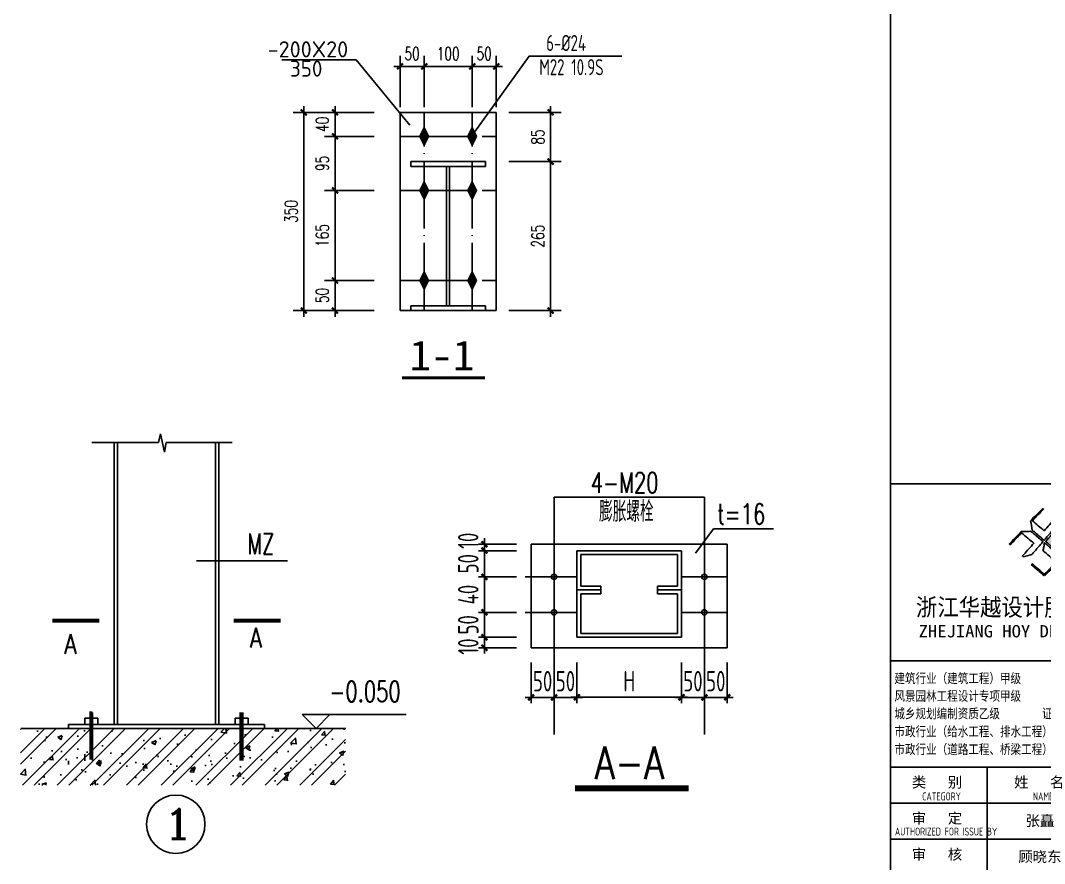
# Model space of a CAD drawing. Extents: x 14475413 to 15955882, y -732572 to -282951.
# Drawn here: x 15507615 to 15542548, y -515984 to -487228 of the extents above; entities that cross this region are included whole.
import ezdxf
from ezdxf.enums import TextEntityAlignment as Align

# ---------------------------------------------------------------- set-up
doc = ezdxf.new("R2010")
doc.units = 0
doc.header["$LTSCALE"] = 1000
doc.header["$MEASUREMENT"] = 0
doc.linetypes.add('CENTER2', pattern=[28.575, 19.05, -3.175, 3.175, -3.175])
doc.linetypes.add('DOTE', pattern=[2.42, 2, -0.2, 0.02, -0.2])
for name, color, linetype in [('03', 3, 'Continuous'), ('253', 253, 'Continuous'), ('3T_WOOD', 21, 'Continuous'), ('dim', 7, 'Continuous'), ('DOTE', 1, 'DOTE'), ('HYTK-GK', 7, 'Continuous'), ('L3', 3, 'Continuous'), ('PUB_DIM', 3, 'Continuous'), ('PUB_TITLE', 4, 'Continuous'), ('TK', 4, 'Continuous')]:
    doc.layers.add(name, color=color, linetype=linetype)
doc.layers.add('尺寸标注', color=9, linetype='Continuous', lineweight=18)
doc.styles.add('-宋体', font='', dxfattribs={"width": 0.8})
doc.styles.add('COMP', font='COMPLEX.shx', dxfattribs={"bigfont": 'hztxt'})
doc.styles.add('DIM_FONT', font='SIMPLEX', dxfattribs={"width": 0.7, "bigfont": 'GBCBIG'})
doc.styles.add('HT', font='simhei.ttf', dxfattribs={"width": 0.8})
doc.styles.add('ROMANS', font='romans', dxfattribs={"width": 0.65, "height": 231.275})
doc.styles.add('TSSD_Dimension', font='Tssdeng.shx', dxfattribs={"width": 0.7, "bigfont": 'hztxt.shx'})
doc.styles.add('TSSD_REIN', font='tssdeng.shx', dxfattribs={"width": 0.7, "bigfont": 'tssdchn.shx'})
doc.styles.add('图签宋体', font='', dxfattribs={"height": 300})
doc.styles.add('图签黑体', font='simhei.ttf', dxfattribs={"height": 550})
doc.styles.get('-宋体').set_extended_font_data('SimSun')
doc.styles.get('图签宋体').set_extended_font_data('NSimSun')
doc.dimstyles.new('dimn', dxfattribs={"dimtxt": 300, "dimasz": 1, "dimexe": 250, "dimexo": 300, "dimgap": 150, "dimtad": 1, "dimdec": 0, "dimzin": 0, "dimdsep": 46, "dimtxsty": 'DIM_FONT', "dimblk": '_DIMX', "dimcen": 0, "dimdle": 100, "dimclrt": 7, "dimadec": 1, "dimazin": 0, "dimtfac": 1, "dimtdec": 0, "dimtix": 1, "dimtmove": 2, "dimatfit": 3, "dimldrblk": 'ARCHTICK', "dimfxl": 0, "dimtolj": 1, "dimtzin": 0, "dimarcsym": 0})
doc.dimstyles.new('TSSD_200_200', dxfattribs={"dimtxt": 700, "dimasz": 200, "dimexe": 200, "dimexo": 500, "dimgap": 200, "dimtad": 1, "dimdec": 0, "dimzin": 0, "dimdsep": 46, "dimtxsty": 'TSSD_Dimension', "dimblk": 'ARCHTICK', "dimblk1": 'ARCHTICK', "dimblk2": 'ARCHTICK', "dimcen": 0, "dimdle": 200, "dimclrt": 7, "dimadec": 0, "dimazin": 0, "dimtfac": 1, "dimtdec": 0, "dimtix": 1, "dimtmove": 2, "dimatfit": 3, "dimfxl": 0, "dimtolj": 1, "dimtzin": 0, "dimarcsym": 0})

# ---------------------------------------------------------------- blocks, each defined once
blk = doc.blocks.new('_DIMX')
blk.add_line((-150, 0), (150, 0))
at = {"const_width": 50}
blk.add_lwpolyline([(-70, -70), (70, 70)], dxfattribs=at)
blk = doc.blocks.new('*D267')
at = {"layer": 'Defpoints', "color": 0}
for p in [(3164519, -11337), (3162244, -17184), (3164519, -17184)]:
    blk.add_point(p, dxfattribs=at)
at = {"layer": 'PUB_DIM', "color": 0, "lineweight": -2}
for p, q in [((3164144, -11337), (3161932, -11337)), ((3162244, -11338), (3162244, -17183)), ((3164144, -17184), (3161932, -17184))]:
    blk.add_line(p, q, dxfattribs=at)
at = {"layer": 'PUB_DIM', "color": 0, "lineweight": -2, "xscale": 1.25, "yscale": 1.25, "zscale": 1.25}
for p, rotation in [((3162244, -11337), 90), ((3162244, -17184), 270)]:
    blk.add_blockref('_DIMX', p, dxfattribs=dict(at, rotation=rotation))
at = {"layer": 'PUB_DIM', "color": 7, "insert": (3161869, -14260), "char_height": 375, "attachment_point": 5, "rotation": 90, "style": 'DIM_FONT'}
blk.add_mtext('\\A1;350', dxfattribs=at)
blk = doc.blocks.new('*D268')
at = {"layer": 'Defpoints', "color": 0}
for p in [(3164692, -11337), (3163165, -12045), (3164692, -12045)]:
    blk.add_point(p, dxfattribs=at)
at = {"layer": 'PUB_DIM', "color": 0, "lineweight": -2}
for p, q in [((3164317, -11337), (3162853, -11337)), ((3163165, -11335), (3163165, -11334)), ((3163165, -11337), (3163165, -12045)), ((3164317, -12045), (3162853, -12045)), ((3163165, -12047), (3163165, -12048))]:
    blk.add_line(p, q, dxfattribs=at)
at = {"layer": 'PUB_DIM', "color": 0, "lineweight": -2, "xscale": 1.25, "yscale": 1.25, "zscale": 1.25}
for p, rotation in [((3163165, -11337), 270), ((3163165, -12045), 90)]:
    blk.add_blockref('_DIMX', p, dxfattribs=dict(at, rotation=rotation))
at = {"layer": 'PUB_DIM', "color": 7, "insert": (3162790, -11691), "char_height": 375, "attachment_point": 5, "rotation": 90, "style": 'DIM_FONT'}
blk.add_mtext('\\A1;40', dxfattribs=at)
blk = doc.blocks.new('*D269')
at = {"layer": 'Defpoints', "color": 0}
for p in [(3164692, -12045), (3163165, -13640), (3164692, -13640)]:
    blk.add_point(p, dxfattribs=at)
at = {"layer": 'PUB_DIM', "color": 0, "lineweight": -2}
for p, q in [((3164317, -12045), (3162853, -12045)), ((3163165, -12047), (3163165, -13639)), ((3164317, -13640), (3162853, -13640))]:
    blk.add_line(p, q, dxfattribs=at)
at = {"layer": 'PUB_DIM', "color": 0, "lineweight": -2, "xscale": 1.25, "yscale": 1.25, "zscale": 1.25}
for p, rotation in [((3163165, -12045), 90), ((3163165, -13640), 270)]:
    blk.add_blockref('_DIMX', p, dxfattribs=dict(at, rotation=rotation))
at = {"layer": 'PUB_DIM', "color": 7, "insert": (3162790, -12843), "char_height": 375, "attachment_point": 5, "rotation": 90, "style": 'DIM_FONT'}
blk.add_mtext('\\A1;95', dxfattribs=at)
blk = doc.blocks.new('*D270')
at = {"layer": 'Defpoints', "color": 0}
for p in [(3164692, -16298), (3163165, -17184), (3164692, -17184)]:
    blk.add_point(p, dxfattribs=at)
at = {"layer": 'PUB_DIM', "color": 0, "lineweight": -2}
for p, q in [((3164317, -16298), (3162853, -16298)), ((3163165, -16299), (3163165, -17183)), ((3164317, -17184), (3162853, -17184))]:
    blk.add_line(p, q, dxfattribs=at)
at = {"layer": 'PUB_DIM', "color": 0, "lineweight": -2, "xscale": 1.25, "yscale": 1.25, "zscale": 1.25}
for p, rotation in [((3163165, -16298), 90), ((3163165, -17184), 270)]:
    blk.add_blockref('_DIMX', p, dxfattribs=dict(at, rotation=rotation))
at = {"layer": 'PUB_DIM', "color": 7, "insert": (3162790, -16741), "char_height": 375, "attachment_point": 5, "rotation": 90, "style": 'DIM_FONT'}
blk.add_mtext('\\A1;50', dxfattribs=at)
blk = doc.blocks.new('*D271')
at = {"layer": 'Defpoints', "color": 0}
for p in [(3164692, -13640), (3163165, -16298), (3164692, -16298)]:
    blk.add_point(p, dxfattribs=at)
at = {"layer": 'PUB_DIM', "color": 0, "lineweight": -2}
for p, q in [((3164317, -13640), (3162853, -13640)), ((3163165, -13641), (3163165, -16297)), ((3164317, -16298), (3162853, -16298))]:
    blk.add_line(p, q, dxfattribs=at)
at = {"layer": 'PUB_DIM', "color": 0, "lineweight": -2, "xscale": 1.25, "yscale": 1.25, "zscale": 1.25}
for p, rotation in [((3163165, -13640), 90), ((3163165, -16298), 270)]:
    blk.add_blockref('_DIMX', p, dxfattribs=dict(at, rotation=rotation))
at = {"layer": 'PUB_DIM', "color": 7, "insert": (3162790, -14969), "char_height": 375, "attachment_point": 5, "rotation": 90, "style": 'DIM_FONT'}
blk.add_mtext('\\A1;165', dxfattribs=at)
blk = doc.blocks.new('*D272')
at = {"layer": 'Defpoints', "color": 0}
for p in [(3167212, -9980), (3167212, -11561), (3167921, -11561)]:
    blk.add_point(p, dxfattribs=at)
at = {"layer": 'PUB_DIM', "color": 0, "lineweight": -2}
for p, q in [((3167212, -11186), (3167212, -9668)), ((3167921, -11186), (3167921, -9668)), ((3167211, -9980), (3167210, -9980)), ((3167921, -9980), (3167212, -9980)), ((3167922, -9980), (3167924, -9980))]:
    blk.add_line(p, q, dxfattribs=at)
at = {"layer": 'PUB_DIM', "color": 0, "lineweight": -2, "xscale": 1.25, "yscale": 1.25, "zscale": 1.25}
blk.add_blockref('_DIMX', (3167212, -9980), dxfattribs=at)
at = {"layer": 'PUB_DIM', "color": 0, "lineweight": -2, "xscale": 1.25, "yscale": 1.25, "zscale": 1.25, "rotation": 180}
blk.add_blockref('_DIMX', (3167921, -9980), dxfattribs=at)
at = {"layer": 'PUB_DIM', "color": 7, "insert": (3167567, -9605), "char_height": 375, "attachment_point": 5, "style": 'DIM_FONT'}
blk.add_mtext('\\A1;50', dxfattribs=at)
blk = doc.blocks.new('*D273')
at = {"layer": 'Defpoints', "color": 0}
for p in [(3165795, -9980), (3165795, -11561), (3167212, -11561)]:
    blk.add_point(p, dxfattribs=at)
at = {"layer": 'PUB_DIM', "color": 0, "lineweight": -2}
for p, q in [((3165795, -11186), (3165795, -9668)), ((3167212, -11186), (3167212, -9668)), ((3167211, -9980), (3165796, -9980))]:
    blk.add_line(p, q, dxfattribs=at)
at = {"layer": 'PUB_DIM', "color": 0, "lineweight": -2, "xscale": 1.25, "yscale": 1.25, "zscale": 1.25, "rotation": 180}
blk.add_blockref('_DIMX', (3165795, -9980), dxfattribs=at)
at = {"layer": 'PUB_DIM', "color": 0, "lineweight": -2, "xscale": 1.25, "yscale": 1.25, "zscale": 1.25}
blk.add_blockref('_DIMX', (3167212, -9980), dxfattribs=at)
at = {"layer": 'PUB_DIM', "color": 7, "insert": (3166504, -9605), "char_height": 375, "attachment_point": 5, "style": 'DIM_FONT'}
blk.add_mtext('\\A1;100', dxfattribs=at)
blk = doc.blocks.new('*D274')
at = {"layer": 'Defpoints', "color": 0}
for p in [(3165086, -9980), (3165086, -11561), (3165795, -11561)]:
    blk.add_point(p, dxfattribs=at)
at = {"layer": 'PUB_DIM', "color": 0, "lineweight": -2}
for p, q in [((3165086, -11186), (3165086, -9668)), ((3165795, -11186), (3165795, -9668)), ((3165085, -9980), (3165084, -9980)), ((3165795, -9980), (3165086, -9980)), ((3165796, -9980), (3165797, -9980))]:
    blk.add_line(p, q, dxfattribs=at)
at = {"layer": 'PUB_DIM', "color": 0, "lineweight": -2, "xscale": 1.25, "yscale": 1.25, "zscale": 1.25}
blk.add_blockref('_DIMX', (3165086, -9980), dxfattribs=at)
at = {"layer": 'PUB_DIM', "color": 0, "lineweight": -2, "xscale": 1.25, "yscale": 1.25, "zscale": 1.25, "rotation": 180}
blk.add_blockref('_DIMX', (3165795, -9980), dxfattribs=at)
at = {"layer": 'PUB_DIM', "color": 7, "insert": (3165441, -9605), "char_height": 375, "attachment_point": 5, "style": 'DIM_FONT'}
blk.add_mtext('\\A1;50', dxfattribs=at)
blk = doc.blocks.new('*D275')
at = {"layer": 'Defpoints', "color": 0}
for p in [(3167921, -11337), (3169526, -11337), (3167921, -12790)]:
    blk.add_point(p, dxfattribs=at)
at = {"layer": 'PUB_DIM', "color": 0, "lineweight": -2}
for p, q in [((3168296, -11337), (3169838, -11337)), ((3169526, -12788), (3169526, -11338)), ((3168296, -12790), (3169838, -12790))]:
    blk.add_line(p, q, dxfattribs=at)
at = {"layer": 'PUB_DIM', "color": 0, "lineweight": -2, "xscale": 1.25, "yscale": 1.25, "zscale": 1.25}
for p, rotation in [((3169526, -11337), 90), ((3169526, -12790), 270)]:
    blk.add_blockref('_DIMX', p, dxfattribs=dict(at, rotation=rotation))
at = {"layer": 'PUB_DIM', "color": 7, "insert": (3169151, -12063), "char_height": 375, "attachment_point": 5, "rotation": 90, "style": 'DIM_FONT'}
blk.add_mtext('\\A1;85', dxfattribs=at)
blk = doc.blocks.new('*D276')
at = {"layer": 'Defpoints', "color": 0}
for p in [(3167921, -12790), (3169526, -12790), (3167921, -17184)]:
    blk.add_point(p, dxfattribs=at)
at = {"layer": 'PUB_DIM', "color": 0, "lineweight": -2}
for p, q in [((3168296, -12790), (3169838, -12790)), ((3169526, -17183), (3169526, -12791)), ((3168296, -17184), (3169838, -17184))]:
    blk.add_line(p, q, dxfattribs=at)
at = {"layer": 'PUB_DIM', "color": 0, "lineweight": -2, "xscale": 1.25, "yscale": 1.25, "zscale": 1.25}
for p, rotation in [((3169526, -12790), 90), ((3169526, -17184), 270)]:
    blk.add_blockref('_DIMX', p, dxfattribs=dict(at, rotation=rotation))
at = {"layer": 'PUB_DIM', "color": 7, "insert": (3169151, -14987), "char_height": 375, "attachment_point": 5, "rotation": 90, "style": 'DIM_FONT'}
blk.add_mtext('\\A1;265', dxfattribs=at)
blk = doc.blocks.new('34321423432')
h = blk.add_hatch()
h.set_pattern_fill('AR-CONC', color=256, scale=167.215104, style=0)
h.set_pattern_definition([(50, (-910019.4, 7031483.9), (1199.36736, -104.93105), [125.41133, -1379.52461]), (355, (-910019.4, 7031483.9), (-232.01319, 1257.77886), [100.32906, -1103.61969]), (100.4514, (-909919.5, 7031475.2), (967.355064, 1152.84705), [106.583225, -1172.41551]), (46.1842, (-910019.4, 7031818.4), (1784.58823, -276.77279), [188.117, -2069.28691]), (96.6356, (-909870.7, 7031795.3), (1562.89722, 1628.87221), [159.87484, -1758.62299]), (351.1842, (-910019.4, 7031818.4), (1562.89594, 1628.87343), [150.4936, -1655.42953]), (21, (-909852.2, 7031734.75), (998.11875, -673.239597), [125.41133, -1379.52461]), (326, (-909852.2, 7031734.8), (406.85999, 1212.5604), [100.32906, -1103.61969]), (71.4514, (-909769, 7031678.6), (1404.97914, 539.319706), [106.583225, -1172.41551]), (37.5, (-910019.4, 7031483.93), (20.333115, 556.648804), [0, -1090.242478, 0, -1120.341197, 0, -1107.800064]), (7.5, (-910019.4, 7031483.9), (439.892, 659.515954), [0, -638.761697, 0, -1065.160213, 0, -422.218138]), (327.5, (-910392.3, 7031483.93), (892.631742, -37.715152), [0, -418.03776, 0, -1304.27781, 0, -1730.676327]), (317.5, (-910559.5, 7031483.9), (975.17536, 167.39065), [0, -543.44909, 0, -866.17424, 0, -1229.031015])])
h.paths.add_polyline_path([(8046545, 20759949), (8044472, 20759949), (8039456, 20759949), (8038228, 20759949), (8038228, 20758498), (8046545, 20758498)])
h = blk.add_hatch()
h.set_pattern_fill('ANSI32', color=256, scale=1672.15104, style=0)
h.set_pattern_definition([(45, (-910019.4, 7031483.9), (-443.396002, 443.396002), []), (45, (-909723.8, 7031483.9), (-443.396002, 443.396002), [])])
h.paths.add_polyline_path([(8046545, 20759949), (8044472, 20759949), (8039456, 20759949), (8038228, 20759949), (8038228, 20758498), (8046545, 20758498)])
for p, q in [((8045060, 20764234), (8042728, 20764234)), ((8040008, 20759153), (8040008, 20760380)), ((8040041, 20759153), (8040041, 20760380)), ((8040074, 20759131), (8040074, 20760358)), ((8043853, 20759131), (8043853, 20760358)), ((8043887, 20759131), (8043887, 20760358)), ((8043920, 20759131), (8043920, 20760358)), ((8039456, 20759949), (8038235, 20759949)), ((8044472, 20759949), (8046548, 20759949))]:
    blk.add_line(p, q)
at = {"const_width": 52.3}
blk.add_lwpolyline([(8041456, 20757499, 1), (8042949, 20757499, 1)], format="xyb", close=True, dxfattribs=at)
at = {"layer": '03'}
for p, q in [((8041756, 20767264), (8041812, 20767490)), ((8041812, 20767490), (8041909, 20767013)), ((8040056, 20767264), (8041756, 20767264)), ((8040626, 20767264), (8040626, 20760049)), ((8040710, 20767264), (8040710, 20760049)), ((8041909, 20767013), (8041956, 20767264)), ((8041956, 20767264), (8043645, 20767264)), ((8043218, 20767264), (8043218, 20760049)), ((8043302, 20767264), (8043302, 20760049)), ((8045436, 20760303), (8048095, 20760303)), ((8045791, 20759949), (8045436, 20760303)), ((8045791, 20759949), (8046146, 20760303)), ((8039456, 20760049), (8044472, 20760049)), ((8039456, 20759949), (8044472, 20759949)), ((8044472, 20760049), (8044472, 20759949)), ((8044689, 20759949), (8046251, 20759949)), ((8039456, 20759124), (8039456, 20759023))]:
    blk.add_line(p, q, dxfattribs=at)
at = {"layer": '03', "color": 2}
for p, q in [((8039874, 20760216), (8040208, 20760216)), ((8040208, 20760216), (8040208, 20760049)), ((8043720, 20760216), (8044054, 20760216)), ((8043720, 20760216), (8043720, 20760049)), ((8044054, 20760216), (8044054, 20760049)), ((8039874, 20759291), (8039874, 20759124))]:
    blk.add_line(p, q, dxfattribs=at)
at = {"layer": '03', "const_width": 100}
for points in [[(8039043, 20762704), (8040243, 20762704)], [(8043686, 20762704), (8044887, 20762704)]]:
    blk.add_lwpolyline(points, dxfattribs=at)
at = {"layer": 'PUB_DIM'}
for p, q in [((8039874, 20760216), (8039874, 20760049)), ((8039456, 20760049), (8039456, 20759949))]:
    blk.add_line(p, q, dxfattribs=at)
at = {"style": 'COMP', "width": 2.333333}
blk.add_attdef('1', text='', height=762, dxfattribs=at).set_placement((8041875, 20757127), (8042637, 20757127), align=Align.FIT)
at = {"layer": 'L3', "style": 'ROMANS'}
for s, height, width, p in [('MZ', 525, 0.7, (8044031, 20764411)), ('A', 502, 0.8, (8044096, 20762017)), ('A', 502, 0.8, (8039349, 20761861))]:
    blk.add_text(s, height=height, dxfattribs=dict(at, width=width)).set_placement(p)
at = {"layer": 'L3', "style": 'ROMANS', "width": 0.7}
blk.add_text('-0.050', height=525, dxfattribs=at).set_placement((8046131, 20760472, 0), align=Align.BOTTOM_LEFT)
blk = doc.blocks.new('_ArchTick')
at = {"color": 0, "linetype": 'ByBlock', "const_width": 0.4}
blk.add_lwpolyline([(-0.5, -0.5), (0.5, 0.5)], dxfattribs=at)
blk = doc.blocks.new('*D281')
at = {"layer": 'Defpoints', "color": 0}
for p in [(8055535, 20747006), (8056121, 20747006), (8056121, 20745737)]:
    blk.add_point(p, dxfattribs=at)
at = {"layer": 'dim', "color": 0, "lineweight": -2}
for p, q in [((8055535, 20746631), (8055535, 20745587)), ((8056121, 20746631), (8056121, 20745587)), ((8055535, 20745737), (8055385, 20745737)), ((8055535, 20745737), (8056121, 20745737)), ((8056121, 20745737), (8056271, 20745737))]:
    blk.add_line(p, q, dxfattribs=at)
at = {"layer": 'dim', "color": 0, "lineweight": -2, "xscale": 150, "yscale": 150, "zscale": 150}
blk.add_blockref('_ArchTick', (8055535, 20745737), dxfattribs=at)
at = {"layer": 'dim', "color": 0, "lineweight": -2, "xscale": 150, "yscale": 150, "zscale": 150, "rotation": 180}
blk.add_blockref('_ArchTick', (8056121, 20745737), dxfattribs=at)
at = {"layer": 'dim', "color": 7, "insert": (8055828, 20746150), "char_height": 525, "attachment_point": 5, "style": 'TSSD_Dimension'}
blk.add_mtext('\\A1;50', dxfattribs=at)
blk = doc.blocks.new('*D282')
at = {"layer": 'Defpoints', "color": 0}
for p in [(8059967, 20747006), (8060552, 20747006), (8060552, 20745737)]:
    blk.add_point(p, dxfattribs=at)
at = {"layer": 'dim', "color": 0, "lineweight": -2}
for p, q in [((8059967, 20746631), (8059967, 20745587)), ((8060552, 20746631), (8060552, 20745587)), ((8059967, 20745737), (8059817, 20745737)), ((8059967, 20745737), (8060552, 20745737)), ((8060552, 20745737), (8060702, 20745737))]:
    blk.add_line(p, q, dxfattribs=at)
at = {"layer": 'dim', "color": 0, "lineweight": -2, "xscale": 150, "yscale": 150, "zscale": 150}
blk.add_blockref('_ArchTick', (8059967, 20745737), dxfattribs=at)
at = {"layer": 'dim', "color": 0, "lineweight": -2, "xscale": 150, "yscale": 150, "zscale": 150, "rotation": 180}
blk.add_blockref('_ArchTick', (8060552, 20745737), dxfattribs=at)
at = {"layer": 'dim', "color": 7, "insert": (8060259, 20746150), "char_height": 525, "attachment_point": 5, "style": 'TSSD_Dimension'}
blk.add_mtext('\\A1;50', dxfattribs=at)
blk = doc.blocks.new('*D283')
at = {"layer": 'Defpoints', "color": 0}
for p in [(8056121, 20747006), (8056706, 20747006), (8056706, 20745737)]:
    blk.add_point(p, dxfattribs=at)
at = {"layer": 'dim', "color": 0, "lineweight": -2}
for p, q in [((8056121, 20746631), (8056121, 20745587)), ((8056706, 20746631), (8056706, 20745587)), ((8056121, 20745737), (8055971, 20745737)), ((8056121, 20745737), (8056706, 20745737)), ((8056706, 20745737), (8056856, 20745737))]:
    blk.add_line(p, q, dxfattribs=at)
at = {"layer": 'dim', "color": 0, "lineweight": -2, "xscale": 150, "yscale": 150, "zscale": 150}
blk.add_blockref('_ArchTick', (8056121, 20745737), dxfattribs=at)
at = {"layer": 'dim', "color": 0, "lineweight": -2, "xscale": 150, "yscale": 150, "zscale": 150, "rotation": 180}
blk.add_blockref('_ArchTick', (8056706, 20745737), dxfattribs=at)
at = {"layer": 'dim', "color": 7, "insert": (8056413, 20746150), "char_height": 525, "attachment_point": 5, "style": 'TSSD_Dimension'}
blk.add_mtext('\\A1;50', dxfattribs=at)
blk = doc.blocks.new('*D284')
at = {"layer": 'Defpoints', "color": 0}
for p in [(8059381, 20747006), (8059967, 20747006), (8059967, 20745737)]:
    blk.add_point(p, dxfattribs=at)
at = {"layer": 'dim', "color": 0, "lineweight": -2}
for p, q in [((8059381, 20746631), (8059381, 20745587)), ((8059967, 20746631), (8059967, 20745587)), ((8059381, 20745737), (8059231, 20745737)), ((8059381, 20745737), (8059967, 20745737)), ((8059967, 20745737), (8060117, 20745737))]:
    blk.add_line(p, q, dxfattribs=at)
at = {"layer": 'dim', "color": 0, "lineweight": -2, "xscale": 150, "yscale": 150, "zscale": 150}
blk.add_blockref('_ArchTick', (8059381, 20745737), dxfattribs=at)
at = {"layer": 'dim', "color": 0, "lineweight": -2, "xscale": 150, "yscale": 150, "zscale": 150, "rotation": 180}
blk.add_blockref('_ArchTick', (8059967, 20745737), dxfattribs=at)
at = {"layer": 'dim', "color": 7, "insert": (8059674, 20746150), "char_height": 525, "attachment_point": 5, "style": 'TSSD_Dimension'}
blk.add_mtext('\\A1;50', dxfattribs=at)
blk = doc.blocks.new('*D285')
at = {"layer": 'Defpoints', "color": 0}
for p in [(8054339, 20747274), (8055535, 20747274), (8055535, 20747006)]:
    blk.add_point(p, dxfattribs=at)
at = {"layer": 'dim', "color": 0, "lineweight": -2}
for p, q in [((8055160, 20747274), (8054189, 20747274)), ((8054339, 20747274), (8054339, 20747424)), ((8054339, 20747006), (8054339, 20747274)), ((8055160, 20747006), (8054189, 20747006)), ((8054339, 20747006), (8054339, 20746856))]:
    blk.add_line(p, q, dxfattribs=at)
at = {"layer": 'dim', "color": 0, "lineweight": -2, "xscale": 150, "yscale": 150, "zscale": 150}
for p, rotation in [((8054339, 20747274), 270), ((8054339, 20747006), 90)]:
    blk.add_blockref('_ArchTick', p, dxfattribs=dict(at, rotation=rotation))
at = {"layer": 'dim', "color": 7, "insert": (8053926, 20747036), "char_height": 525, "attachment_point": 5, "rotation": 90, "style": 'TSSD_Dimension'}
blk.add_mtext('\\A1;10', dxfattribs=at)
blk = doc.blocks.new('*D286')
at = {"layer": 'Defpoints', "color": 0}
for p in [(8054339, 20748820), (8055535, 20748820), (8055535, 20747911)]:
    blk.add_point(p, dxfattribs=at)
at = {"layer": 'dim', "color": 0, "lineweight": -2}
for p, q in [((8055160, 20748820), (8054189, 20748820)), ((8054339, 20747761), (8054339, 20748970)), ((8055160, 20747911), (8054189, 20747911))]:
    blk.add_line(p, q, dxfattribs=at)
at = {"layer": 'dim', "color": 0, "lineweight": -2, "xscale": 150, "yscale": 150, "zscale": 150}
for p, rotation in [((8054339, 20748820), 90), ((8054339, 20747911), 270)]:
    blk.add_blockref('_ArchTick', p, dxfattribs=dict(at, rotation=rotation))
at = {"layer": 'dim', "color": 7, "insert": (8053926, 20748365), "char_height": 525, "attachment_point": 5, "rotation": 90, "style": 'TSSD_Dimension'}
blk.add_mtext('\\A1;40', dxfattribs=at)
blk = doc.blocks.new('*D287')
at = {"layer": 'Defpoints', "color": 0}
for p in [(8054339, 20749489), (8055535, 20749489), (8055535, 20748820)]:
    blk.add_point(p, dxfattribs=at)
at = {"layer": 'dim', "color": 0, "lineweight": -2}
for p, q in [((8054339, 20749489), (8054339, 20749639)), ((8055160, 20749489), (8054189, 20749489)), ((8054339, 20748820), (8054339, 20749489)), ((8055160, 20748820), (8054189, 20748820)), ((8054339, 20748820), (8054339, 20748670))]:
    blk.add_line(p, q, dxfattribs=at)
at = {"layer": 'dim', "color": 0, "lineweight": -2, "xscale": 150, "yscale": 150, "zscale": 150}
for p, rotation in [((8054339, 20749489), 270), ((8054339, 20748820), 90)]:
    blk.add_blockref('_ArchTick', p, dxfattribs=dict(at, rotation=rotation))
at = {"layer": 'dim', "color": 7, "insert": (8053926, 20749155), "char_height": 525, "attachment_point": 5, "rotation": 90, "style": 'TSSD_Dimension'}
blk.add_mtext('\\A1;50', dxfattribs=at)
blk = doc.blocks.new('*D288')
at = {"layer": 'Defpoints', "color": 0}
for p in [(8054339, 20749656), (8055535, 20749656), (8055535, 20749489)]:
    blk.add_point(p, dxfattribs=at)
at = {"layer": 'dim', "color": 0, "lineweight": -2}
for p, q in [((8055160, 20749656), (8054189, 20749656)), ((8054339, 20749656), (8054339, 20749806)), ((8054339, 20749489), (8054339, 20749656)), ((8055160, 20749489), (8054189, 20749489)), ((8054339, 20749489), (8054339, 20749339))]:
    blk.add_line(p, q, dxfattribs=at)
at = {"layer": 'dim', "color": 0, "lineweight": -2, "xscale": 150, "yscale": 150, "zscale": 150}
for p, rotation in [((8054339, 20749656), 270), ((8054339, 20749489), 90)]:
    blk.add_blockref('_ArchTick', p, dxfattribs=dict(at, rotation=rotation))
at = {"layer": 'dim', "color": 7, "insert": (8053926, 20749742), "char_height": 525, "attachment_point": 5, "rotation": 90, "style": 'TSSD_Dimension'}
blk.add_mtext('\\A1;10', dxfattribs=at)
blk = doc.blocks.new('*D289')
at = {"layer": 'Defpoints', "color": 0}
for p in [(8054339, 20747911), (8055535, 20747911), (8055535, 20747274)]:
    blk.add_point(p, dxfattribs=at)
at = {"layer": 'dim', "color": 0, "lineweight": -2}
for p, q in [((8054339, 20747911), (8054339, 20748061)), ((8055160, 20747911), (8054189, 20747911)), ((8054339, 20747274), (8054339, 20747911)), ((8055160, 20747274), (8054189, 20747274)), ((8054339, 20747274), (8054339, 20747124))]:
    blk.add_line(p, q, dxfattribs=at)
at = {"layer": 'dim', "color": 0, "lineweight": -2, "xscale": 150, "yscale": 150, "zscale": 150}
for p, rotation in [((8054339, 20747911), 270), ((8054339, 20747274), 90)]:
    blk.add_blockref('_ArchTick', p, dxfattribs=dict(at, rotation=rotation))
at = {"layer": 'dim', "color": 7, "insert": (8053926, 20747592), "char_height": 525, "attachment_point": 5, "rotation": 90, "style": 'TSSD_Dimension'}
blk.add_mtext('\\A1;50', dxfattribs=at)
blk = doc.blocks.new('A$C053D6479')
at = {"layer": 'PUB_TITLE'}
h = blk.add_hatch(color=256, dxfattribs=at)
h.dxf.hatch_style = 1
edge = h.paths.add_edge_path()
edge.add_spline(control_points=[(1026, 827), (1105, 920), (1188, 1008), (1266, 1102)], knot_values=[13, 13, 13, 13, 14, 14, 14, 14], degree=3, periodic=0)
edge.add_spline(control_points=[(1266, 1102), (1258, 1111), (1249, 1119), (1239, 1116)], knot_values=[12, 12, 12, 12, 13, 13, 13, 13], degree=3, periodic=0)
edge.add_spline(control_points=[(1239, 1116), (1210, 1107), (1179, 1092), (1144, 1077)], knot_values=[11, 11, 11, 11, 12, 12, 12, 12], degree=3, periodic=0)
edge.add_spline(control_points=[(1144, 1077), (1109, 1063), (1069, 1053), (1047, 1038)], knot_values=[10, 10, 10, 10, 11, 11, 11, 11], degree=3, periodic=0)
edge.add_spline(control_points=[(1047, 1038), (1028, 1026), (1007, 992), (991, 972)], knot_values=[9, 9, 9, 9, 10, 10, 10, 10], degree=3, periodic=0)
edge.add_spline(control_points=[(991, 972), (942, 913), (899, 868), (849, 810)], knot_values=[8, 8, 8, 8, 9, 9, 9, 9], degree=3, periodic=0)
edge.add_spline(control_points=[(849, 810), (842, 801), (822, 776), (822, 775)], knot_values=[7, 7, 7, 7, 8, 8, 8, 8], degree=3, periodic=0)
edge.add_spline(control_points=[(822, 775), (823, 771), (848, 752), (859, 744)], knot_values=[6, 6, 6, 6, 7, 7, 7, 7], degree=3, periodic=0)
edge.add_spline(control_points=[(859, 744), (949, 670), (1035, 592), (1122, 521)], knot_values=[5, 5, 5, 5, 6, 6, 6, 6], degree=3, periodic=0)
edge.add_spline(control_points=[(1122, 521), (1153, 527), (1185, 530), (1217, 533)], knot_values=[4, 4, 4, 4, 5, 5, 5, 5], degree=3, periodic=0)
edge.add_spline(control_points=[(1217, 533), (1246, 535), (1293, 532), (1316, 542)], knot_values=[3, 3, 3, 3, 4, 4, 4, 4], degree=3, periodic=0)
edge.add_spline(control_points=[(1316, 542), (1327, 547), (1338, 565), (1349, 579)], knot_values=[2, 2, 2, 2, 3, 3, 3, 3], degree=3, periodic=0)
edge.add_spline(control_points=[(1349, 579), (1423, 670), (1507, 759), (1572, 848)], knot_values=[1, 1, 1, 1, 2, 2, 2, 2], degree=3, periodic=0)
edge.add_spline(control_points=[(1572, 848), (1564, 852), (1561, 861), (1551, 862)], knot_values=[0, 0, 0, 0, 1, 1, 1, 1], degree=3, periodic=0)
edge.add_spline(control_points=[(1551, 862), (1469, 769), (1393, 671), (1310, 579)], knot_values=[15, 15, 15, 15, 16, 16, 16, 16], degree=3, periodic=0)
edge.add_spline(control_points=[(1310, 579), (1216, 662), (1118, 742), (1026, 827)], knot_values=[14, 14, 14, 14, 15, 15, 15, 15], degree=3, periodic=0)
at = {"layer": 'TK'}
for points, knots in [([(1031, 1298), (1066, 1286), (1054, 1262), (1045, 1224), (1036, 1188), (1031, 1158), (1024, 1121), (1020, 1104), (1017, 1085), (1012, 1071), (1004, 1052), (976, 1026), (956, 1003), (906, 946), (866, 899), (814, 839), (806, 829), (789, 806), (787, 806), (777, 804), (728, 856), (719, 864), (651, 922), (580, 978), (514, 1036), (509, 1106), (488, 1176), (479, 1247), (570, 1343), (663, 1436), (758, 1526), (764, 1523), (768, 1518), (774, 1515), (693, 1422), (599, 1343), (520, 1249), (607, 1171), (698, 1096), (789, 1021), (874, 1109), (950, 1206), (1031, 1298)], [0, 0, 0, 0, 1, 1, 1, 2, 2, 2, 3, 3, 3, 4, 4, 4, 5, 5, 5, 6, 6, 6, 7, 7, 7, 8, 8, 8, 9, 9, 9, 10, 10, 10, 11, 11, 11, 12, 12, 12, 13, 13, 13, 14, 14, 14, 14]), ([(555, 949), (624, 891), (699, 833), (760, 773), (689, 691), (614, 604), (539, 517), (529, 505), (516, 487), (506, 482), (492, 475), (469, 472), (452, 467), (416, 456), (383, 448), (342, 438), (323, 433), (297, 422), (293, 440), (291, 452), (313, 470), (322, 480), (400, 566), (477, 652), (553, 736), (460, 815), (366, 894), (270, 970), (183, 883), (101, 791), (16, 703), (-18, 714), (9, 735), (28, 755), (103, 838), (192, 930), (266, 1005), (319, 1009), (387, 1005), (442, 1007), (456, 1008), (472, 1011), (485, 1007), (507, 1000), (534, 967), (555, 949)], [0, 0, 0, 0, 1, 1, 1, 2, 2, 2, 3, 3, 3, 4, 4, 4, 5, 5, 5, 6, 6, 6, 7, 7, 7, 8, 8, 8, 9, 9, 9, 10, 10, 10, 11, 11, 11, 12, 12, 12, 13, 13, 13, 14, 14, 14, 15, 15, 15, 15]), ([(1551, 862), (1561, 861), (1564, 852), (1572, 848), (1507, 759), (1423, 670), (1349, 579), (1338, 565), (1327, 547), (1316, 542), (1293, 532), (1246, 535), (1217, 533), (1185, 530), (1153, 527), (1122, 521), (1035, 592), (949, 670), (859, 744), (848, 752), (823, 771), (822, 775), (822, 776), (842, 801), (849, 810), (899, 868), (942, 913), (991, 972), (1007, 992), (1028, 1026), (1047, 1038), (1069, 1053), (1109, 1063), (1144, 1077), (1179, 1092), (1210, 1107), (1239, 1116), (1249, 1119), (1258, 1111), (1266, 1102), (1188, 1008), (1105, 920), (1026, 827), (1118, 742), (1216, 662), (1310, 579), (1393, 671), (1469, 769), (1551, 862)], [0, 0, 0, 0, 1, 1, 1, 2, 2, 2, 3, 3, 3, 4, 4, 4, 5, 5, 5, 6, 6, 6, 7, 7, 7, 8, 8, 8, 9, 9, 9, 10, 10, 10, 11, 11, 11, 12, 12, 12, 13, 13, 13, 14, 14, 14, 15, 15, 15, 16, 16, 16, 16]), ([(1097, 490), (1100, 425), (1106, 361), (1107, 294), (1018, 207), (925, 121), (830, 33), (818, 21), (800, 0), (787, 0), (768, -1), (725, 49), (712, 60), (662, 103), (616, 143), (568, 186), (545, 207), (518, 224), (499, 250), (501, 259), (511, 261), (516, 267), (609, 192), (696, 111), (785, 33), (883, 118), (977, 208), (1070, 298), (992, 373), (892, 456), (803, 534), (791, 544), (768, 561), (766, 569), (761, 588), (776, 634), (780, 655), (785, 690), (788, 721), (795, 746), (897, 661), (998, 576), (1097, 490)], [0, 0, 0, 0, 1, 1, 1, 2, 2, 2, 3, 3, 3, 4, 4, 4, 5, 5, 5, 6, 6, 6, 7, 7, 7, 8, 8, 8, 9, 9, 9, 10, 10, 10, 11, 11, 11, 12, 12, 12, 13, 13, 13, 14, 14, 14, 14])]:
    blk.add_open_spline(points, degree=3, knots=knots, dxfattribs=at)
blk = doc.blocks.new('GeYuanFrame_55736273', base_point=(20.09, 4.53))
at = {"layer": 'PUB_TITLE'}
blk.add_lwpolyline([(1013.09, 235.33), (1013.09, 292.73)], dxfattribs=at)
at = {"layer": 'TK'}
for p, q in [((991.09, 316.93), (1061.09, 316.93)), ((991.09, 284.53), (1061.09, 284.53)), ((991.09, 276.33), (1061.09, 276.33))]:
    blk.add_line(p, q, dxfattribs=at)
for points, const_width in [([(991.09, 588.53), (991.09, 14.53)], 0.4), ([(991.09, 357.14), (1061.09, 357.14)], 0.35), ([(991.09, 292.73), (1061.09, 292.73)], 0.35), ([(991.09, 292.73), (1061.09, 292.73)], 0.35)]:
    blk.add_lwpolyline(points, dxfattribs=dict(at, const_width=const_width))
blk.add_lwpolyline([(991.09, 292.73), (1061.09, 292.73)], dxfattribs=at)
at = {"layer": 'PUB_TITLE', "xscale": 0.01000000000021828, "yscale": 0.01000000000021828, "zscale": 0.01}
blk.add_blockref('A$C053D6479', (1018.19, 336.27), dxfattribs=at)
at = {"layer": 'TK'}
for s, height, style, width, p in [('浙江华越设计股份有限公司', 3.96, 'HT', 0.9, (1026.07, 329.16)), ('ZHEJIANG HOY DESIGN CO.,LTD', 2.8, '图签黑体', 1.11, (1026.06, 323.29))]:
    blk.add_text(s, height=height, dxfattribs=dict(at, style=style, width=width)).set_placement(p, align=Align.MIDDLE)
for s, height, style, width, p in [('建筑行业（建筑工程）甲级           证书编号:A133002877', 2.2, '-宋体', 0.8, (992, 311.83)), ('风景园林工程设计专项甲级           证书编号:A133002877', 2.2, '-宋体', 0.8, (992, 307.81)), ('城乡规划编制资质乙级        证书编号:[浙]城规编(142069)', 2.2, '-宋体', 0.8, (992, 303.82)), ('市政行业（给水工程、排水工程）乙级 证书编号:A233029948', 2.2, '-宋体', 0.8, (992, 299.74)), ('市政行业（道路工程、桥梁工程）乙级 证书编号:A233029948', 2.2, '-宋体', 0.8, (992, 295.69)), ('CATEGORY', 1.8, 'TSSD_REIN', 0.7, (998.32, 285.17)), ('NAME', 1.8, 'TSSD_REIN', 0.7, (1023.51, 285.17)), ('AUTHORIZED FOR ISSUE BY', 1.8, 'TSSD_REIN', 0.7, (992.12, 277.17))]:
    blk.add_text(s, height=height, dxfattribs=dict(at, style=style, width=width)).set_placement(p)
at = {"layer": 'TK', "style": '图签宋体'}
for s, p in [('类   别', (995.97, 288.09)), ('姓   名', (1019.2, 288.09)), ('审   定', (995.97, 279.89)), ('审   核', (995.97, 271.69))]:
    blk.add_text(s, height=2.4, dxfattribs=at).set_placement(p)
at = {"layer": 'TK', "char_height": 2.4, "width": 24, "attachment_point": 5, "style": '图签宋体'}
for s, insert in [('张矗', (1025.09, 280.4)), ('顾晓东', (1025.09, 272.23))]:
    blk.add_mtext(s, dxfattribs=dict(at, insert=insert))
blk = doc.blocks.new('234324432')
for p, q in [((3165086.2, -11336.6), (3167921.2, -11336.6)), ((3165086.2, -17183.8), (3165086.2, -11336.6)), ((3167921.2, -17183.8), (3167921.2, -11336.6)), ((3165795, -11787.9), (3165664.1, -12045.3)), ((3165795, -12302.8), (3165664.1, -12045.3)), ((3165795, -11787.9), (3165925.8, -12045.3)), ((3165795, -12302.8), (3165925.8, -12045.3)), ((3167212.5, -11787.9), (3167081.6, -12045.3)), ((3167212.5, -12302.8), (3167081.6, -12045.3)), ((3167212.5, -11787.9), (3167343.3, -12045.3)), ((3167212.5, -12302.8), (3167343.3, -12045.3)), ((3165405.1, -12789.5), (3167602.3, -12789.5)), ((3165405.1, -12931.3), (3165405.1, -12789.5)), ((3165405.1, -12931.3), (3167602.3, -12931.3)), ((3166459.4, -17042), (3166459.4, -12931.3)), ((3166548, -17042), (3166548, -12931.3)), ((3167602.3, -12931.3), (3167602.3, -12789.5)), ((3165795, -13382.6), (3165664.1, -13640)), ((3165795, -13382.6), (3165925.8, -13640)), ((3167212.5, -13382.6), (3167081.6, -13640)), ((3167212.5, -13382.6), (3167343.3, -13640)), ((3165795, -13897.4), (3165664.1, -13640)), ((3165795, -13897.4), (3165925.8, -13640)), ((3167212.5, -13897.4), (3167081.6, -13640)), ((3167212.5, -13897.4), (3167343.3, -13640)), ((3165795, -16040.4), (3165664.1, -16297.8)), ((3165795, -16555.3), (3165664.1, -16297.8)), ((3165795, -16040.4), (3165925.8, -16297.8)), ((3165795, -16555.3), (3165925.8, -16297.8)), ((3167212.5, -16040.4), (3167081.6, -16297.8)), ((3167212.5, -16555.3), (3167081.6, -16297.8)), ((3167212.5, -16040.4), (3167343.3, -16297.8)), ((3167212.5, -16555.3), (3167343.3, -16297.8)), ((3165086.2, -17183.8), (3167921.2, -17183.8)), ((3165405.1, -17042), (3167602.3, -17042)), ((3165405.1, -17183.8), (3165405.1, -17042)), ((3167602.3, -17183.8), (3167602.3, -17042))]:
    blk.add_line(p, q)
for points in [[(3165370, -11710.4), (3163786.6, -9787.9), (3161598.1, -9787.9)], [(3167277.9, -11916.6), (3168892.6, -9679), (3171631.1, -9679)]]:
    blk.add_lwpolyline(points)
at = {"const_width": 88.6}
blk.add_lwpolyline([(3165145.6, -19173.4), (3167594.5, -19173.4)], dxfattribs=at)
for points in [[(3165795, -11787.9), (3165664.1, -12045.3), (3165795, -12045.3)], [(3165795, -12302.8), (3165664.1, -12045.3), (3165795, -12045.3)], [(3165795, -11787.9), (3165925.8, -12045.3), (3165795, -12045.3)], [(3165795, -12302.8), (3165925.8, -12045.3), (3165795, -12045.3)], [(3167212.5, -11787.9), (3167081.6, -12045.3), (3167212.5, -12045.3)], [(3167212.5, -12302.8), (3167081.6, -12045.3), (3167212.5, -12045.3)], [(3167212.5, -11787.9), (3167343.3, -12045.3), (3167212.5, -12045.3)], [(3167212.5, -12302.8), (3167343.3, -12045.3), (3167212.5, -12045.3)], [(3165795, -13382.6), (3165664.1, -13640), (3165795, -13640)], [(3165795, -13382.6), (3165925.8, -13640), (3165795, -13640)], [(3167212.5, -13382.6), (3167081.6, -13640), (3167212.5, -13640)], [(3167212.5, -13382.6), (3167343.3, -13640), (3167212.5, -13640)], [(3165795, -13897.4), (3165664.1, -13640), (3165795, -13640)], [(3165795, -13897.4), (3165925.8, -13640), (3165795, -13640)], [(3167212.5, -13897.4), (3167081.6, -13640), (3167212.5, -13640)], [(3167212.5, -13897.4), (3167343.3, -13640), (3167212.5, -13640)], [(3165795, -16040.4), (3165664.1, -16297.8), (3165795, -16297.8)], [(3165795, -16555.3), (3165664.1, -16297.8), (3165795, -16297.8)], [(3165795, -16040.4), (3165925.8, -16297.8), (3165795, -16297.8)], [(3165795, -16555.3), (3165925.8, -16297.8), (3165795, -16297.8)], [(3167212.5, -16040.4), (3167081.6, -16297.8), (3167212.5, -16297.8)], [(3167212.5, -16555.3), (3167081.6, -16297.8), (3167212.5, -16297.8)], [(3167212.5, -16040.4), (3167343.3, -16297.8), (3167212.5, -16297.8)], [(3167212.5, -16555.3), (3167343.3, -16297.8), (3167212.5, -16297.8)]]:
    blk.add_solid(points)
at = {"layer": 'DOTE'}
for p, q in [((3165795, -17183.8), (3165795, -11336.6)), ((3167212.5, -17183.8), (3167212.5, -11336.6)), ((3165086.2, -12045.3), (3167921.2, -12045.3)), ((3165086.2, -13640), (3167921.2, -13640)), ((3165086.2, -16297.8), (3167921.2, -16297.8))]:
    blk.add_line(p, q, dxfattribs=at)
at = {"style": '-宋体', "width": 1.058226}
blk.add_text('1-1', height=885.94, dxfattribs=at).set_placement((3165365.9, -18951.5))
at = {"layer": '尺寸标注', "color": 7, "style": 'TSSD_REIN', "width": 0.7}
for s, p in [('6-%%C24', (3169396.9, -9527.3)), ('M22 10.9S', (3169194, -10240.9))]:
    blk.add_text(s, height=475, dxfattribs=at).set_placement(p)
at = {"layer": '尺寸标注', "color": 7, "style": 'TSSD_REIN'}
for s, width, p, p2 in [('-200X20', 0.928304, (3161179.9, -9714.9), (3163554.2, -9714.9)), ('350', 0.969873, (3161836.4, -10283), (3162793.2, -10283))]:
    blk.add_text(s, height=475, dxfattribs=dict(at, width=width)).set_placement(p, p2, align=Align.FIT)
at = {"layer": 'PUB_DIM'}
for p1, p2, distance, text, picture, middle in [((3165795, -11560.6), (3165086.2, -11560.6), -1580.2, '50', '*D274', (3165440.6, -9605.4)), ((3167212.5, -11560.6), (3165795, -11560.6), -1580.2, '100', '*D273', (3166503.7, -9605.4)), ((3167921.2, -11560.6), (3167212.5, -11560.6), -1580.2, '50', '*D272', (3167566.8, -9605.4)), ((3164519.2, -11336.6), (3164519.2, -17183.8), -2274.8, '350', '*D267', (3161869.4, -14260.2)), ((3164691.8, -11336.6), (3164691.8, -12045.3), -1526.5, '40', '*D268', (3162790.3, -11691)), ((3167921.2, -12789.5), (3167921.2, -11336.6), -1604.7, '85', '*D275', (3169150.9, -12063)), ((3164691.8, -12045.3), (3164691.8, -13640), -1526.5, '95', '*D269', (3162790.3, -12842.7)), ((3167921.2, -17183.8), (3167921.2, -12789.5), -1604.7, '265', '*D276', (3169150.9, -14986.6)), ((3164691.8, -13640), (3164691.8, -16297.8), -1526.5, '165', '*D271', (3162790.3, -14968.9)), ((3164691.8, -16297.8), (3164691.8, -17183.8), -1526.5, '50', '*D270', (3162790.3, -16740.8))]:
    dim = blk.add_aligned_dim(p1=p1, p2=p2, distance=distance, text=text, dimstyle='dimn', override={"dimscale": 1.25, "dimlfac": 0.8, "dimadec": 0}, dxfattribs=at)
    dim.commit()
    dim.dimension.update_dxf_attribs({"geometry": picture, "text_midpoint": middle})
blk = doc.blocks.new('WE4QW3Q13Q131222')
at = {"layer": '03', "color": 1, "linetype": 'CENTER2'}
for p, q in [((8056120.69, 20750858.36), (8056120.69, 20744788.71)), ((8059966.64, 20750858.36), (8059966.64, 20744788.71)), ((8055379.36, 20748820.26), (8056705.95, 20748820.26)), ((8059381.39, 20748820.26), (8060551.89, 20748820.26)), ((8055379.36, 20747910.61), (8056705.95, 20747910.61)), ((8059381.39, 20747910.61), (8060551.89, 20747910.61))]:
    blk.add_line(p, q, dxfattribs=at)
at = {"layer": '03'}
for p, q in [((8055535.44, 20749656.34), (8060551.89, 20749656.34)), ((8055535.44, 20749656.34), (8055535.44, 20747005.98)), ((8060551.89, 20749656.34), (8060551.89, 20747005.98)), ((8056705.95, 20749489.12), (8056705.95, 20747273.52)), ((8056705.95, 20749489.12), (8059381.39, 20749489.12)), ((8056806.27, 20749388.79), (8056806.27, 20748585.16)), ((8056806.27, 20749388.79), (8059281.06, 20749388.79)), ((8059281.06, 20749388.79), (8059281.06, 20748585.16)), ((8059381.39, 20749489.12), (8059381.39, 20747273.52)), ((8056806.27, 20748585.16), (8057315.65, 20748585.16)), ((8057315.65, 20748585.16), (8057315.65, 20748384.5)), ((8058771.68, 20748585.16), (8058771.68, 20748384.5)), ((8059281.06, 20748585.16), (8058771.68, 20748585.16)), ((8056705.95, 20748484.83), (8057315.65, 20748484.83)), ((8056806.27, 20748384.5), (8056806.27, 20747373.85)), ((8056806.27, 20748384.5), (8057315.65, 20748384.5)), ((8059381.39, 20748484.83), (8058771.68, 20748484.83)), ((8059281.06, 20748384.5), (8058771.68, 20748384.5)), ((8059281.06, 20748384.5), (8059281.06, 20747373.85)), ((8056705.95, 20747273.52), (8059381.39, 20747273.52)), ((8056806.27, 20747373.85), (8059281.06, 20747373.85)), ((8055535.44, 20747005.98), (8060551.89, 20747005.98))]:
    blk.add_line(p, q, dxfattribs=at)
for centre in [(8056120.69, 20748820.26), (8059966.64, 20748820.26), (8056120.69, 20747910.61), (8059966.64, 20747910.61)]:
    blk.add_circle(centre, 66.89, dxfattribs=at)
at = {"layer": '253'}
for p, q in [((8059742.21, 20749429.53), (8060204, 20750049.96)), ((8060204, 20750049.96), (8061733.23, 20750049.96))]:
    blk.add_line(p, q, dxfattribs=at)
at = {"layer": 'dim'}
for p, q in [((8056705.95, 20746630.98), (8056705.95, 20745587.42)), ((8059381.39, 20746630.98), (8059381.39, 20745587.42)), ((8056555.95, 20745737.42), (8059531.39, 20745737.42))]:
    blk.add_line(p, q, dxfattribs=at)
at = {"layer": 'L3'}
blk.add_line((8056120.69, 20750858.36), (8059966.64, 20750858.36), dxfattribs=at)
at = {"layer": 'L3', "const_width": 150.49}
blk.add_lwpolyline([(8059565.55, 20743408.31), (8056660.8, 20743408.31)], dxfattribs=at)
at = {"layer": 'dim', "xscale": 150, "yscale": 150, "zscale": 150, "rotation": 180}
blk.add_blockref('_ArchTick', (8056705.95, 20745737.42), dxfattribs=at)
at = {"layer": 'dim', "xscale": 150, "yscale": 150, "zscale": 150}
blk.add_blockref('_ArchTick', (8059381.39, 20745737.42), dxfattribs=at)
at = {"layer": 'dim', "color": 7, "insert": (8058043.67, 20746149.92), "char_height": 525, "attachment_point": 5, "style": 'TSSD_Dimension'}
blk.add_mtext('\\A1;H', dxfattribs=at)
at = {"layer": 'L3'}
for s, height, style, width, p in [('4-M20', 525, 'ROMANS', 0.7, (8057060.75, 20750966.62)), ('膨胀螺栓', 525, 'TSSD_REIN', 0.7, (8057272.89, 20750228.96)), ('t=16', 525, 'ROMANS', 0.7, (8060295.82, 20750165.45)), ('A-A', 836.076, 'ROMANS', 0.8, (8057164.16, 20743645.07))]:
    blk.add_text(s, height=height, dxfattribs=dict(at, style=style, width=width)).set_placement(p)
at = {"layer": 'dim'}
for base, p1, p2, picture, middle in [((8054338.53, 20749656.34), (8055535.44, 20749489.12), (8055535.44, 20749656.34), '*D288', (8053926.03, 20749741.96)), ((8054338.53, 20747273.52), (8055535.44, 20747005.98), (8055535.44, 20747273.52), '*D285', (8053926.03, 20747035.83))]:
    dim = blk.add_linear_dim(base=base, p1=p1, p2=p2, angle=90, text='10', dimstyle='TSSD_200_200', override={"dimscale": 0.75, "dimlfac": 1.333333}, dxfattribs=at)
    dim.commit()
    dim.dimension.update_dxf_attribs({"geometry": picture, "text_midpoint": middle, "dimtype": 128})
for base, p1, p2, text, picture, middle in [((8054338.53, 20749489.12), (8055535.44, 20748820.26), (8055535.44, 20749489.12), '50', '*D287', (8053926.03, 20749154.69)), ((8054338.53, 20748820.26), (8055535.44, 20747910.61), (8055535.44, 20748820.26), '40', '*D286', (8053926.03, 20748365.44)), ((8054338.53, 20747910.61), (8055535.44, 20747273.52), (8055535.44, 20747910.61), '50', '*D289', (8053926.03, 20747592.07))]:
    dim = blk.add_linear_dim(base=base, p1=p1, p2=p2, angle=90, text=text, dimstyle='TSSD_200_200', override={"dimscale": 0.75, "dimlfac": 1.333333}, dxfattribs=at)
    dim.commit()
    dim.dimension.update_dxf_attribs({"geometry": picture, "text_midpoint": middle})
for base, p1, p2, picture, middle in [((8056120.69, 20745737.42), (8055535.44, 20747005.98), (8056120.69, 20747005.98), '*D281', (8055828.07, 20746149.92)), ((8056705.95, 20745737.42), (8056120.69, 20747005.98), (8056705.95, 20747005.98), '*D283', (8056413.32, 20746149.92)), ((8059966.64, 20745737.42), (8059381.39, 20747005.98), (8059966.64, 20747005.98), '*D284', (8059674.01, 20746149.92)), ((8060551.89, 20745737.42), (8059966.64, 20747005.98), (8060551.89, 20747005.98), '*D282', (8060259.27, 20746149.92))]:
    dim = blk.add_linear_dim(base=base, p1=p1, p2=p2, text='50', dimstyle='TSSD_200_200', override={"dimscale": 0.75, "dimlfac": 1.333333}, dxfattribs=at)
    dim.commit()
    dim.dimension.update_dxf_attribs({"geometry": picture, "text_midpoint": middle})

msp = doc.modelspace()

# ---------------------------------------------------------------- block references
at = {"xscale": 150, "yscale": 150, "zscale": 150}
msp.add_blockref('GeYuanFrame_55736273', (15391640.1, -555925.4), dxfattribs=at)
at = {"layer": '3T_WOOD', "xscale": 1.155999973416328, "yscale": 1.155999973416328, "zscale": 1.1559999711}
msp.add_blockref('234324432', (11861725.4, -477256.9), dxfattribs=at)
at = {"layer": 'HYTK-GK', "xscale": 1.333333298563957, "yscale": 1.333333302289248, "zscale": 1.3333333}
msp.add_blockref('34321423432', (4789977.4, -28191308.3), dxfattribs=at).add_auto_attribs({'1': '1'})
msp.add_blockref('WE4QW3Q13Q131222', (4784322, -28171297.9), dxfattribs=at)

doc.saveas('drawing.dxf')
